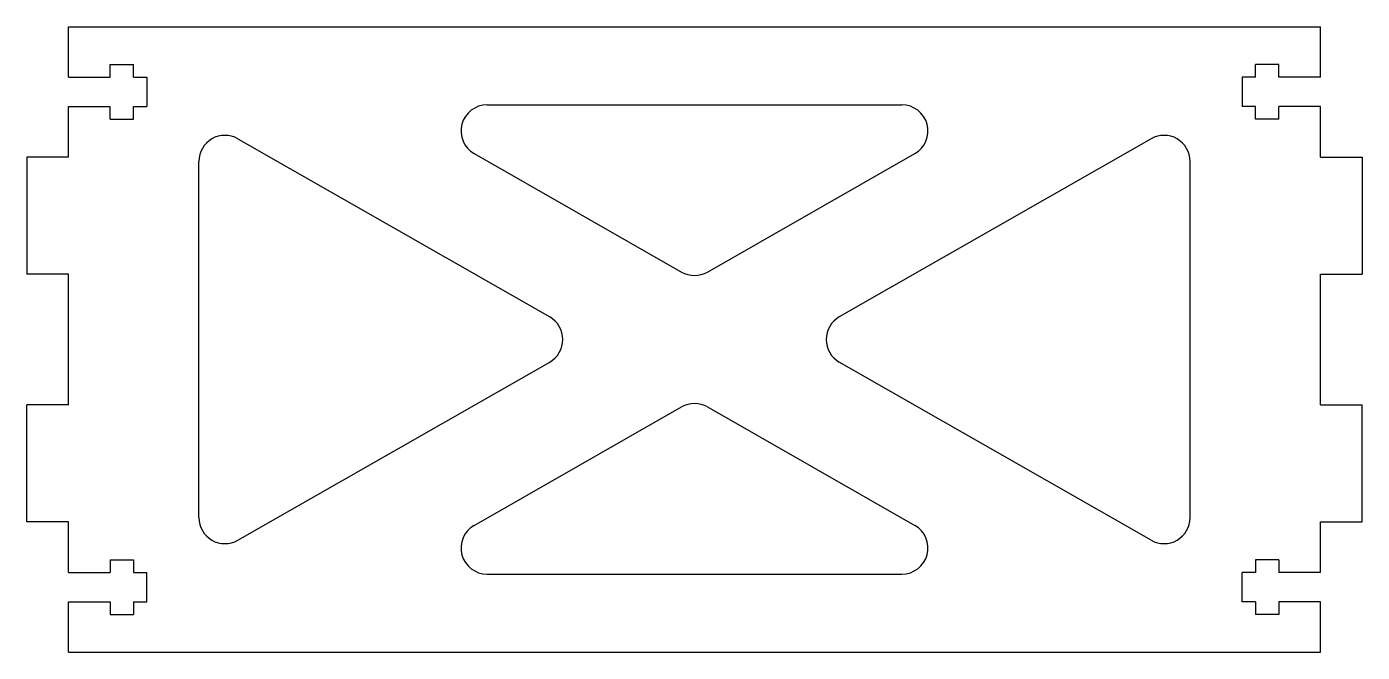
# Model space of a CAD drawing. Header units: millimetres. Extents: x -64 to 64, y -30 to 30.
import ezdxf

# ---------------------------------------------------------------- set-up
doc = ezdxf.new("R2010")
doc.units = ezdxf.units.MM

msp = doc.modelspace()

# ---------------------------------------------------------------- linework, layer by layer
at = {"color": 7, "linetype": 'Continuous', "lineweight": 25}
for p, q in [((-60, 30), (60, 30)), ((-60, 25.15), (-60, 30)), ((60, 25.15), (60, 30)), ((-56, 25.15), (-56, 26.38)), ((-56, 26.38), (-53.75, 26.38)), ((-53.75, 25.15), (-53.75, 26.38)), ((53.75, 25.15), (53.75, 26.38)), ((56, 26.38), (53.75, 26.38)), ((56, 25.15), (56, 26.38)), ((-60, 25.15), (-56, 25.15)), ((-53.75, 25.15), (-52.5, 25.15)), ((-52.5, 25.15), (-52.5, 22.35)), ((52.5, 25.15), (52.5, 22.35)), ((53.75, 25.15), (52.5, 25.15)), ((60, 25.15), (56, 25.15)), ((-60, 22.35), (-56, 22.35)), ((-60, 17.5), (-60, 22.35)), ((-56, 21.12), (-56, 22.35)), ((-53.75, 22.35), (-52.5, 22.35)), ((-53.75, 21.12), (-53.75, 22.35)), ((-19.88, 22.5), (19.88, 22.5)), ((53.75, 22.35), (52.5, 22.35)), ((53.75, 21.12), (53.75, 22.35)), ((60, 22.35), (56, 22.35)), ((56, 21.12), (56, 22.35)), ((60, 17.5), (60, 22.35)), ((-56, 21.12), (-53.75, 21.12)), ((56, 21.12), (53.75, 21.12)), ((-43.76, 19.25), (-13.88, 2.17)), ((43.76, 19.25), (13.88, 2.17)), ((-60, 17.5), (-64, 17.5)), ((-64, 17.5), (-64, 6.25)), ((-47.5, -17.08), (-47.5, 17.08)), ((-21.12, 17.83), (-1.24, 6.47)), ((1.24, 6.47), (21.12, 17.83)), ((47.5, -17.08), (47.5, 17.08)), ((60, 17.5), (64, 17.5)), ((64, 17.5), (64, 6.25)), ((-60, 6.25), (-64, 6.25)), ((-60, -6.25), (-60, 6.25)), ((60, -6.25), (60, 6.25)), ((60, 6.25), (64, 6.25)), ((-43.76, -19.25), (-13.88, -2.17)), ((43.76, -19.25), (13.88, -2.17)), ((-60, -6.25), (-64, -6.25)), ((-64, -17.5), (-64, -6.25)), ((60, -6.25), (64, -6.25)), ((64, -17.5), (64, -6.25)), ((-21.12, -17.83), (-1.24, -6.47)), ((1.24, -6.47), (21.12, -17.83)), ((-60, -17.5), (-64, -17.5)), ((-60, -22.35), (-60, -17.5)), ((60, -22.35), (60, -17.5)), ((60, -17.5), (64, -17.5)), ((-56, -21.12), (-56, -22.35)), ((-56, -21.12), (-53.75, -21.12)), ((-53.75, -21.12), (-53.75, -22.35)), ((53.75, -21.12), (53.75, -22.35)), ((56, -21.12), (53.75, -21.12)), ((56, -21.12), (56, -22.35)), ((-60, -22.35), (-56, -22.35)), ((-53.75, -22.35), (-52.5, -22.35)), ((-52.5, -25.15), (-52.5, -22.35)), ((-19.88, -22.5), (19.88, -22.5)), ((52.5, -25.15), (52.5, -22.35)), ((53.75, -22.35), (52.5, -22.35)), ((60, -22.35), (56, -22.35)), ((-60, -25.15), (-56, -25.15)), ((-60, -30), (-60, -25.15)), ((-56, -25.15), (-56, -26.38)), ((-53.75, -25.15), (-52.5, -25.15)), ((-53.75, -25.15), (-53.75, -26.38)), ((53.75, -25.15), (52.5, -25.15)), ((53.75, -25.15), (53.75, -26.38)), ((60, -25.15), (56, -25.15)), ((56, -25.15), (56, -26.38)), ((60, -30), (60, -25.15)), ((-56, -26.38), (-53.75, -26.38)), ((56, -26.38), (53.75, -26.38)), ((-60, -30), (60, -30))]:
    msp.add_line(p, q, dxfattribs=at)
for centre, start, end in [((-19.88, 20), 90, 240.2551), ((19.88, 20), 299.7449, 90), ((-45, 17.08), 60.2551, 180), ((45, 17.08), 0, 119.7449), ((0, 8.64), 240.2551, 299.7449), ((-15.12, 0), 299.7449, 60.2551), ((15.12, 0), 119.7449, 240.2551), ((0, -8.64), 60.2551, 119.7449), ((-45, -17.08), 180, 299.7449), ((-19.88, -20), 119.7449, 270), ((19.88, -20), 270, 60.2551), ((45, -17.08), 240.2551, 0)]:
    msp.add_arc(centre, 2.5, start, end, dxfattribs=at)

doc.saveas('drawing.dxf')
